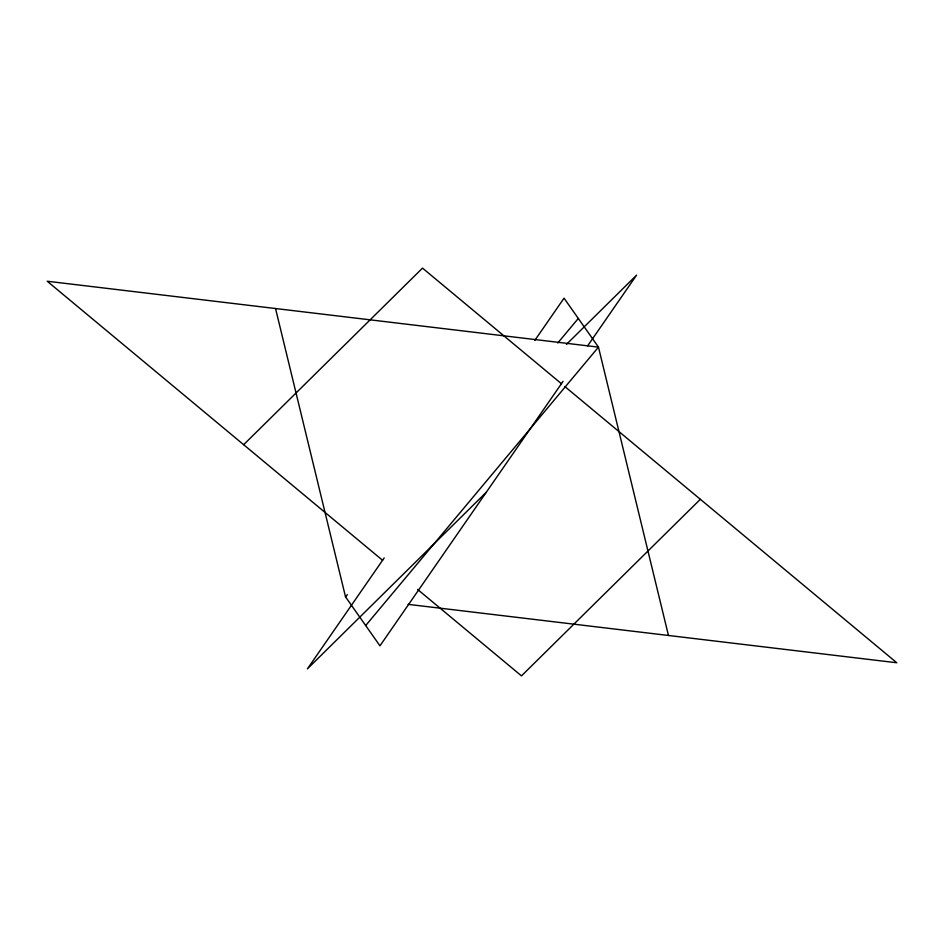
<?xml version="1.0" encoding="UTF-8"?>
<svg xmlns="http://www.w3.org/2000/svg" width="944" height="944" viewBox="0 0 944 944"><rect width="100%" height="100%" fill="white"/><g stroke="black" fill="none" stroke-linecap="round" stroke-linejoin="round"><path stroke-width="1.42" d="M384.208 557.928L307.402 668.871L486.266 492.284M534.741 340.489L564.04 298.174L598.472 347.132L668.458 635.477M563.072 381.341L379.96 645.826L345.528 596.868L275.542 308.523M587.652 345.834L636.598 275.129L566.471 344.371M345.528 596.868L347.392 594.626M557.751 343.026L578.306 318.458M365.694 625.542L598.472 347.132L47.2 281.229L382.568 560.288M243.658 444.695L422.523 268.12L561.432 383.712M700.342 499.305L521.477 675.88L417.543 589.398M408.091 604.349L896.8 662.771L564.819 386.521"/></g></svg>
